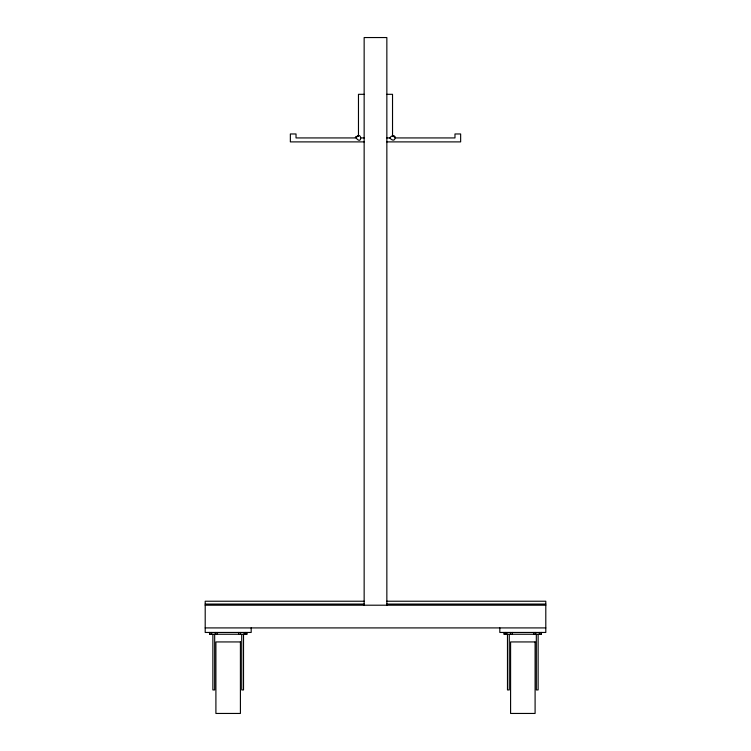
<?xml version="1.0" encoding="UTF-8"?>
<svg xmlns="http://www.w3.org/2000/svg" width="751" height="751" viewBox="0 0 751 751"><rect width="100%" height="100%" fill="white"/><g stroke="black" fill="none" stroke-linecap="round" stroke-linejoin="round"><path stroke-width="1.13" d="M355.645 137.395C362.667 146.83 362.001 129.472 355.636 137.931L296.025 137.931L296.025 133.969L290.355 133.969L290.355 141.892L364.151 141.892M389.694 137.931C396.5 130.036 397.007 145.563 389.694 137.931L386.849 137.931M358.471 135.95C355.786 136.41 353.008 139.104 358.471 135.95L358.471 94.316L364.151 94.316M386.849 94.316L392.529 94.316L392.529 135.95L394.538 136.532L395.364 137.931L454.975 137.931L454.975 133.969L460.645 133.969L460.645 141.892L386.849 141.892M361.306 137.931L364.151 137.931M364.151 601.232L205.201 601.232L205.201 632.455L251.181 632.455L251.181 627.911M386.849 601.232L545.799 601.232L545.799 632.455L499.819 632.455L499.819 627.911M205.201 604.067L364.151 604.067M386.849 604.067L545.799 604.067M205.201 605.203L545.799 605.203M205.201 627.911L545.799 627.911M392.529 135.95L395.364 137.471M541.443 632.455L541.443 634.257L503.865 634.257L503.865 632.455M541.142 632.455L541.142 634.257M539.34 632.455L539.34 634.257M538.129 634.802L538.129 689.934L536.327 689.934L536.327 634.802M535.735 632.455L535.735 634.257M533.933 632.455L533.933 634.257M512.276 632.455L512.276 634.257M510.473 632.455L510.473 634.257M509.281 634.802L509.281 689.934L507.479 689.934L507.479 634.802M506.869 632.455L506.869 634.257M505.667 632.455L505.667 634.257M505.066 632.455L505.066 634.257M386.849 605.203L386.849 37.55L364.151 37.55L364.151 605.203M247.135 632.455L247.135 634.257L209.557 634.257L209.557 632.455M245.934 632.455L245.934 634.257M245.333 632.455L245.333 634.257M244.131 632.455L244.131 634.257M243.521 634.802L243.521 689.934L241.719 689.934L241.719 634.802M240.527 632.455L240.527 634.257M238.724 632.455L238.724 634.257M217.067 632.455L217.067 634.257M215.265 632.455L215.265 634.257M214.673 634.802L214.673 689.934L212.871 689.934L212.871 634.802M211.66 632.455L211.66 634.257M209.858 632.455L209.858 634.257M240.414 641.936L215.903 641.936L215.903 713.45L240.414 713.45L240.414 641.936M535.097 641.936L510.586 641.936L510.586 713.45L535.097 713.45L535.097 641.936"/></g></svg>
